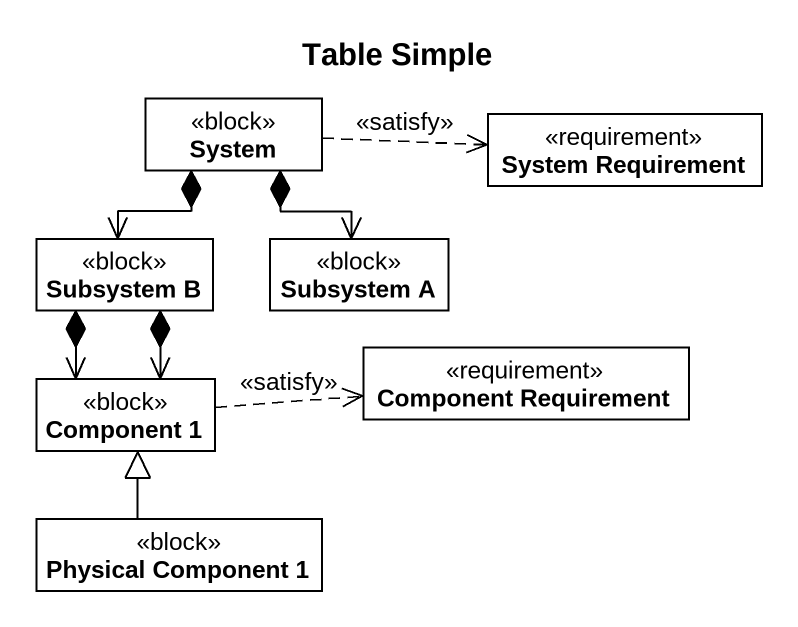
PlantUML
@startuml
title Table Simple
hide circle
hide empty members
class System <<block>>
class "System Requirement" as System_Requirement <<requirement>>
class "Subsystem B" as Subsystem_B <<block>>
class "Subsystem A" as Subsystem_A <<block>>
class "Component 1" as Component_1 <<block>>
class "Component Requirement" as Component_Requirement <<requirement>>
class "Physical Component 1" as Physical_Component_1 <<block>>
System .right.> System_Requirement : <<satisfy>>
System *--> Subsystem_B
System *--> Subsystem_A
Subsystem_B *--> Component_1
Subsystem_B *--> Component_1
Component_1 .right.> Component_Requirement : <<satisfy>>
Physical_Component_1 -up-|> Component_1
@enduml
